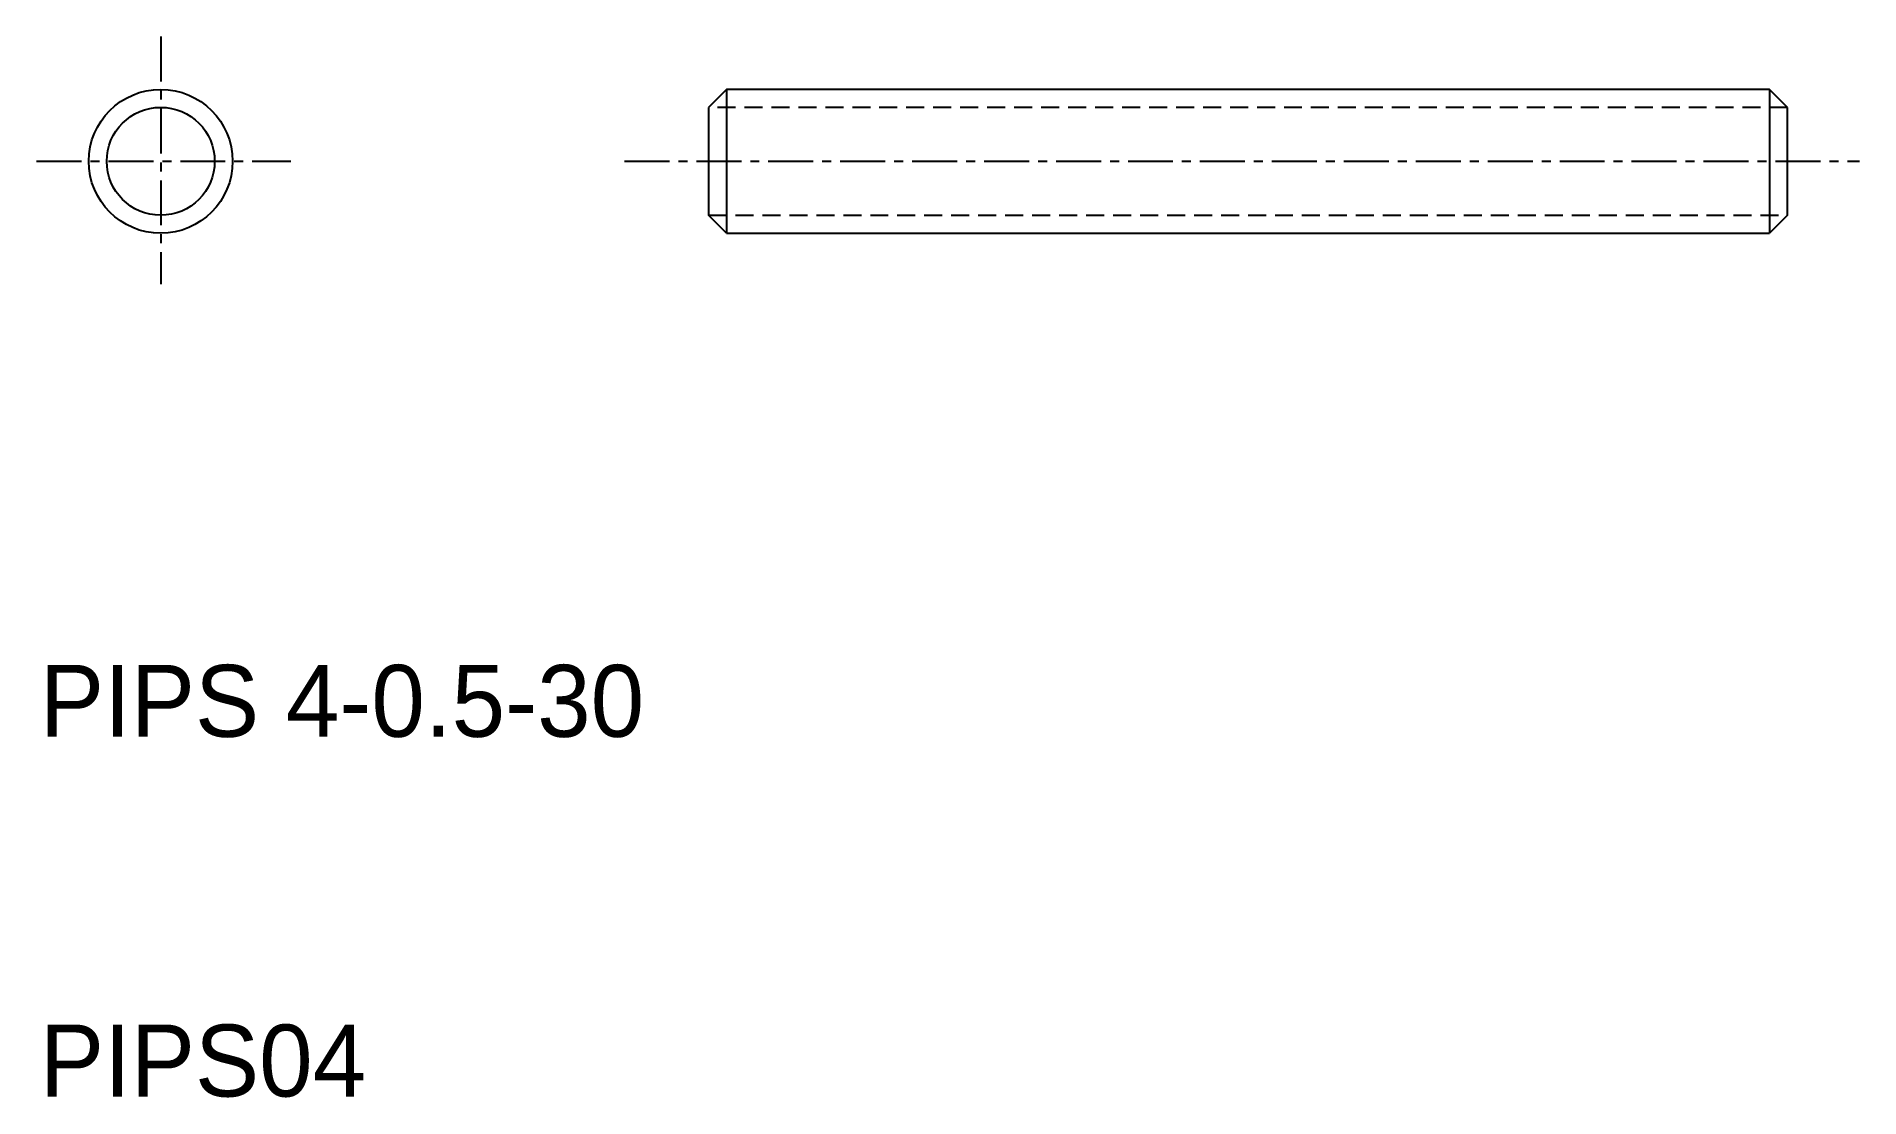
# Model space of a CAD drawing. Extents: x 9.9 to 60.6, y 10 to 39.5.
import ezdxf

# ---------------------------------------------------------------- set-up
doc = ezdxf.new("R2010")
doc.units = 0
doc.linetypes.add('CENTER', pattern=[2, 1.25, -0.25, 0.25, -0.25])
doc.linetypes.add('DASHED', pattern=[0.75, 0.5, -0.25])
doc.layers.get('0').update_dxf_attribs({"linetype": 'CONTINUOUS'})
doc.layers.add('CENTER', color=1, linetype='CENTER')

msp = doc.modelspace()

# ---------------------------------------------------------------- linework, layer by layer
at = {"color": 7, "linetype": 'CONTINUOUS'}
for p, q in [((29.086, 38), (28.586, 37.5)), ((58.086, 38), (29.086, 38)), ((29.086, 38), (29.086, 34)), ((58.586, 37.5), (58.086, 38)), ((58.086, 38), (58.086, 34)), ((28.586, 37.5), (28.586, 34.5)), ((58.586, 34.5), (58.586, 37.5)), ((29.086, 34), (28.586, 34.5)), ((58.586, 34.5), (58.086, 34)), ((29.086, 34), (58.086, 34))]:
    msp.add_line(p, q, dxfattribs=at)
at = {"color": 3, "linetype": 'DASHED'}
for p, q in [((58.586, 37.5), (28.586, 37.5)), ((28.586, 34.5), (58.586, 34.5))]:
    msp.add_line(p, q, dxfattribs=at)
at = {"color": 7, "linetype": 'CONTINUOUS'}
for radius in [2, 1.5]:
    msp.add_circle((13.358, 36), radius, dxfattribs=at)
at = {"layer": 'CENTER', "color": 1, "linetype": 'CENTER'}
for p, q in [((13.358, 39.471), (13.358, 32.583)), ((9.904, 36), (16.977, 36)), ((26.25, 36), (60.586, 36))]:
    msp.add_line(p, q, dxfattribs=at)

# ---------------------------------------------------------------- texts
at = {"color": 7, "linetype": 'CONTINUOUS'}
for s, p in [('PIPS 4-0.5-30', (10, 20)), ('PIPS04', (10, 10))]:
    msp.add_text(s, height=2, dxfattribs=at).set_placement(p)

doc.saveas('drawing.dxf')
